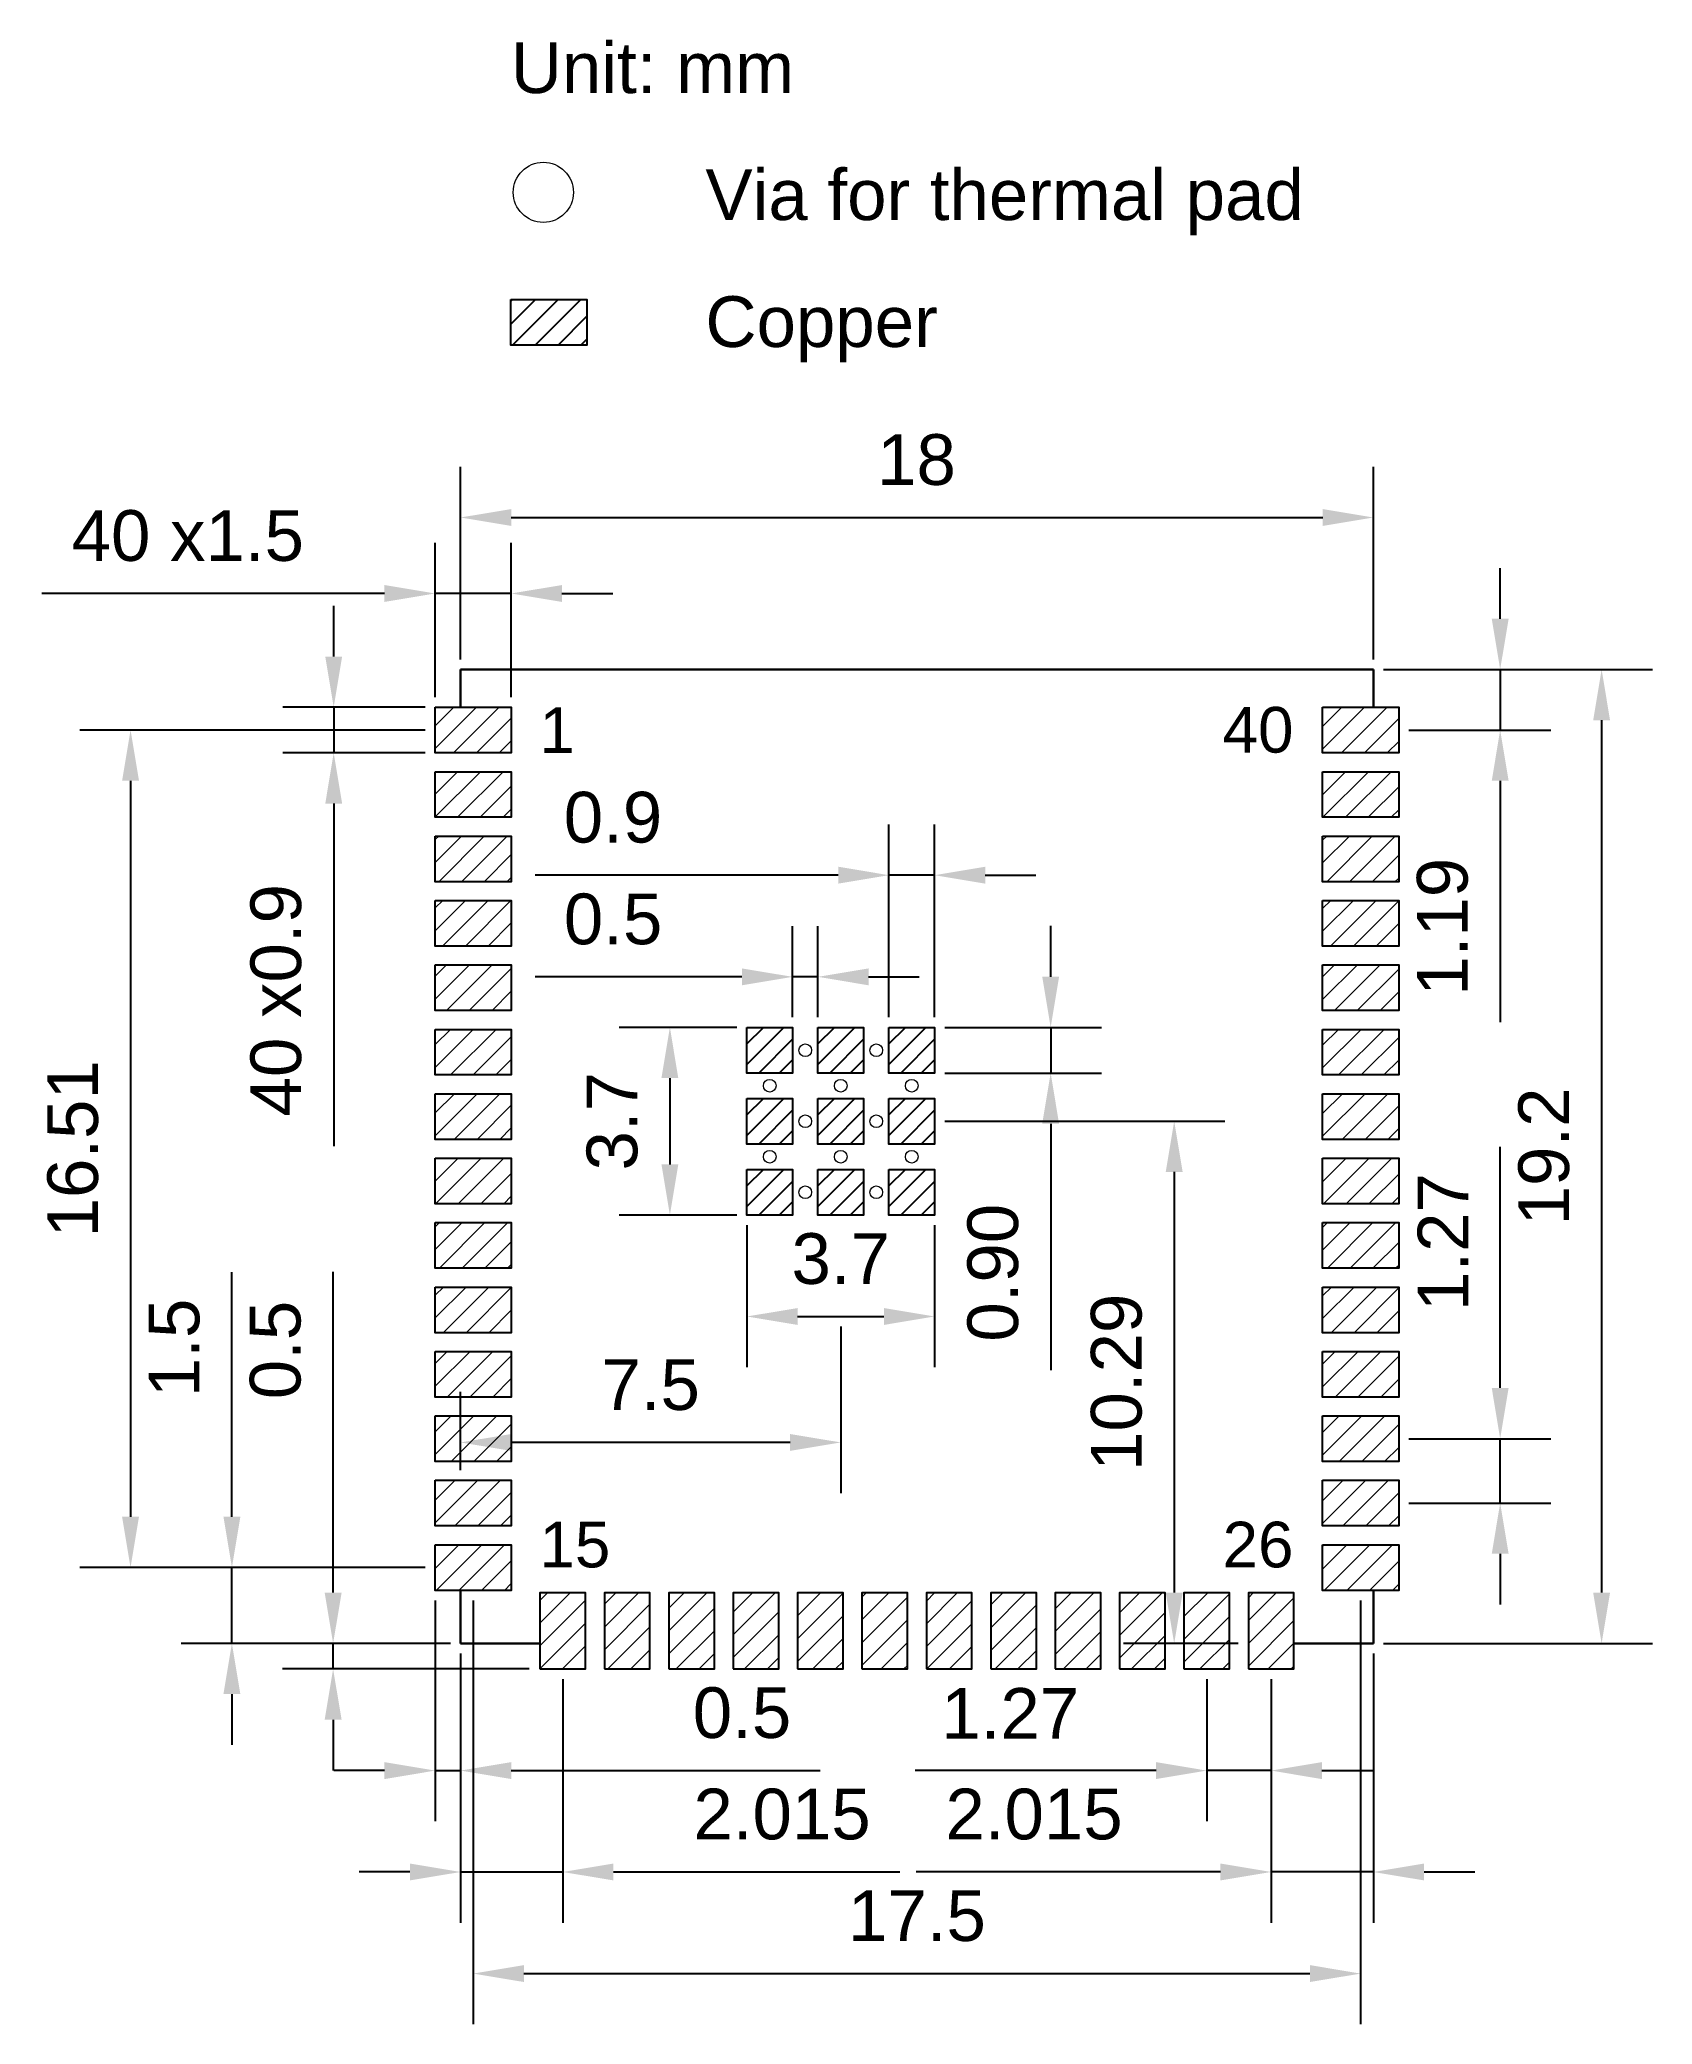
# Model space of a CAD drawing. Header units: millimetres. Extents: x 717.8 to 749.6, y -190.3 to -151.2.
import ezdxf

# ---------------------------------------------------------------- set-up
doc = ezdxf.new("R2010")
doc.units = ezdxf.units.MM
doc.layers.add('Outline', color=7, linetype='Continuous', lineweight=30)
doc.layers.add('细实线', color=7, linetype='Continuous', lineweight=15)
doc.layers.add('SOLDERMASKTOP_P', color=5, linetype='Continuous')
doc.styles.get("Standard").update_dxf_attribs({"font": 'arial.ttf'})
doc.dimstyles.new('ISO-25', dxfattribs={"dimtxt": 1, "dimasz": 1, "dimexe": 1.25, "dimexo": 0.2, "dimtad": 1, "dimzin": 1, "dimdsep": 46, "dimtxsty": 'Standard', "dimcen": 2.5, "dimadec": 0, "dimazin": 0, "dimtfac": 1, "dimtmove": 0, "dimatfit": 3, "dimfxl": 1, "dimarcsym": 0})

# ---------------------------------------------------------------- blocks, each defined once
blk = doc.blocks.new('*D851')
at = {"layer": 'Defpoints', "color": 0, "transparency": 16777216}
for p in [(744.067, -163.634), (744.066, -182.834), (748.568, -182.834)]:
    blk.add_point(p, dxfattribs=at)
at = {"layer": '细实线', "color": 0, "lineweight": -2, "transparency": 16777216}
for p, q in [((744.267, -163.634), (749.568, -163.634)), ((748.568, -164.634), (748.568, -181.834)), ((744.266, -182.834), (749.568, -182.834))]:
    blk.add_line(p, q, dxfattribs=at)
at = {"layer": '细实线', "color": 0, "transparency": 16777216}
for points in [[(748.401, -164.634), (748.734, -164.634), (748.568, -163.634)], [(748.401, -181.834), (748.734, -181.834), (748.568, -182.834)]]:
    blk.add_solid(points, dxfattribs=at)
at = {"layer": '细实线', "color": 0, "transparency": 16777216, "insert": (747.432, -173.234), "char_height": 1, "attachment_point": 5, "rotation": 90}
blk.add_mtext('19.2', dxfattribs=at)
blk = doc.blocks.new('*D852')
at = {"layer": 'Defpoints', "color": 0, "transparency": 16777216}
for p in [(744.067, -160.637), (726.066, -163.634), (744.067, -163.634)]:
    blk.add_point(p, dxfattribs=at)
at = {"layer": '细实线', "color": 0, "lineweight": -2, "transparency": 16777216}
for p, q in [((726.066, -163.434), (726.066, -159.637)), ((744.067, -163.434), (744.067, -159.637)), ((727.066, -160.637), (743.067, -160.637))]:
    blk.add_line(p, q, dxfattribs=at)
at = {"layer": '细实线', "color": 0, "transparency": 16777216}
for points in [[(727.066, -160.471), (727.066, -160.804), (726.066, -160.637)], [(743.067, -160.471), (743.067, -160.804), (744.067, -160.637)]]:
    blk.add_solid(points, dxfattribs=at)
at = {"layer": '细实线', "color": 0, "transparency": 16777216, "insert": (735.057, -159.502), "char_height": 1, "attachment_point": 5}
blk.add_mtext('18', dxfattribs=at)
blk = doc.blocks.new('*D867')
at = {"layer": 'Defpoints', "color": 0, "transparency": 16777216}
for p in [(721.557, -181.338), (725.566, -181.338), (726.066, -182.834)]:
    blk.add_point(p, dxfattribs=at)
at = {"layer": '细实线', "color": 0, "lineweight": -2, "transparency": 16777216}
for p, q in [((721.557, -180.338), (721.557, -175.516)), ((725.366, -181.338), (720.557, -181.338)), ((721.557, -182.834), (721.557, -181.338)), ((725.866, -182.834), (720.557, -182.834)), ((721.557, -183.834), (721.557, -184.834))]:
    blk.add_line(p, q, dxfattribs=at)
at = {"layer": '细实线', "color": 0, "transparency": 16777216}
for points in [[(721.39, -180.338), (721.724, -180.338), (721.557, -181.338)], [(721.39, -183.834), (721.724, -183.834), (721.557, -182.834)]]:
    blk.add_solid(points, dxfattribs=at)
at = {"layer": '细实线', "color": 0, "transparency": 16777216, "insert": (720.422, -177.008), "char_height": 1, "attachment_point": 5, "rotation": 90}
blk.add_mtext('1.5', dxfattribs=at)
blk = doc.blocks.new('*D868')
at = {"layer": 'Defpoints', "color": 0, "transparency": 16777216}
for p in [(725.566, -162.135), (725.566, -164.378), (727.066, -164.378)]:
    blk.add_point(p, dxfattribs=at)
at = {"layer": '细实线', "color": 0, "lineweight": -2, "transparency": 16777216}
for p, q in [((725.566, -164.178), (725.566, -161.135)), ((727.066, -164.178), (727.066, -161.135)), ((724.566, -162.135), (717.808, -162.135)), ((727.066, -162.135), (725.566, -162.135)), ((728.066, -162.135), (729.066, -162.135))]:
    blk.add_line(p, q, dxfattribs=at)
at = {"layer": '细实线', "color": 0, "transparency": 16777216}
for points in [[(724.566, -161.969), (724.566, -162.302), (725.566, -162.135)], [(728.066, -161.969), (728.066, -162.302), (727.066, -162.135)]]:
    blk.add_solid(points, dxfattribs=at)
at = {"layer": '细实线', "color": 0, "transparency": 16777216, "insert": (720.687, -161), "char_height": 1, "attachment_point": 5}
blk.add_mtext('40 x1.5', dxfattribs=at)
blk = doc.blocks.new('*D853')
at = {"layer": 'Defpoints', "color": 0, "transparency": 16777216}
for p in [(725.566, -181.788), (726.066, -182.834), (726.066, -185.342)]:
    blk.add_point(p, dxfattribs=at)
at = {"layer": '细实线', "color": 0, "lineweight": -2, "transparency": 16777216}
for p, q in [((725.566, -181.988), (725.566, -186.342)), ((726.066, -183.034), (726.066, -186.342)), ((724.566, -185.342), (723.566, -185.342)), ((725.566, -185.342), (726.066, -185.342)), ((727.066, -185.342), (733.155, -185.342))]:
    blk.add_line(p, q, dxfattribs=at)
at = {"layer": '细实线', "color": 0, "transparency": 16777216}
for points in [[(724.566, -185.175), (724.566, -185.509), (725.566, -185.342)], [(727.066, -185.175), (727.066, -185.509), (726.066, -185.342)]]:
    blk.add_solid(points, dxfattribs=at)
at = {"layer": '细实线', "color": 0, "transparency": 16777216, "insert": (731.616, -184.206), "char_height": 1, "attachment_point": 5}
blk.add_mtext('0.5', dxfattribs=at)
blk = doc.blocks.new('*D854')
at = {"layer": 'Defpoints', "color": 0, "transparency": 16777216}
for p in [(723.553, -182.834), (726.066, -182.834), (727.621, -183.338)]:
    blk.add_point(p, dxfattribs=at)
at = {"layer": '细实线', "color": 0, "lineweight": -2, "transparency": 16777216}
for p, q in [((723.553, -181.834), (723.553, -175.511)), ((725.866, -182.834), (722.553, -182.834)), ((723.553, -183.338), (723.553, -182.834)), ((727.421, -183.338), (722.553, -183.338)), ((723.553, -184.338), (723.553, -185.338))]:
    blk.add_line(p, q, dxfattribs=at)
at = {"layer": '细实线', "color": 0, "transparency": 16777216}
for points in [[(723.386, -181.834), (723.72, -181.834), (723.553, -182.834)], [(723.386, -184.338), (723.72, -184.338), (723.553, -183.338)]]:
    blk.add_solid(points, dxfattribs=at)
at = {"layer": '细实线', "color": 0, "transparency": 16777216, "insert": (722.417, -177.05), "char_height": 1, "attachment_point": 5, "rotation": 90}
blk.add_mtext('0.5', dxfattribs=at)
blk = doc.blocks.new('*D855')
at = {"layer": 'Defpoints', "color": 0, "transparency": 16777216}
for p in [(731.713, -174.39), (735.413, -174.39), (735.413, -176.389)]:
    blk.add_point(p, dxfattribs=at)
at = {"layer": '细实线', "color": 0, "lineweight": -2, "transparency": 16777216}
for p, q in [((731.713, -174.59), (731.713, -177.389)), ((735.413, -174.59), (735.413, -177.389)), ((732.713, -176.389), (734.413, -176.389))]:
    blk.add_line(p, q, dxfattribs=at)
at = {"layer": '细实线', "color": 0, "transparency": 16777216}
for points in [[(732.713, -176.223), (732.713, -176.556), (731.713, -176.389)], [(734.413, -176.223), (734.413, -176.556), (735.413, -176.389)]]:
    blk.add_solid(points, dxfattribs=at)
at = {"layer": '细实线', "color": 0, "transparency": 16777216, "insert": (733.563, -175.254), "char_height": 1, "attachment_point": 5}
blk.add_mtext('3.7', dxfattribs=at)
blk = doc.blocks.new('*D856')
at = {"layer": 'Defpoints', "color": 0, "transparency": 16777216}
for p in [(734.513, -167.689), (734.513, -170.69), (735.413, -170.69)]:
    blk.add_point(p, dxfattribs=at)
at = {"layer": '细实线', "color": 0, "lineweight": -2, "transparency": 16777216}
for p, q in [((734.513, -170.49), (734.513, -166.689)), ((735.413, -170.49), (735.413, -166.689)), ((733.513, -167.689), (727.535, -167.689)), ((735.413, -167.689), (734.513, -167.689)), ((736.413, -167.689), (737.413, -167.689))]:
    blk.add_line(p, q, dxfattribs=at)
at = {"layer": '细实线', "color": 0, "transparency": 16777216}
for points in [[(733.513, -167.522), (733.513, -167.856), (734.513, -167.689)], [(736.413, -167.522), (736.413, -167.856), (735.413, -167.689)]]:
    blk.add_solid(points, dxfattribs=at)
at = {"layer": '细实线', "color": 0, "transparency": 16777216, "insert": (729.072, -166.553), "char_height": 1, "attachment_point": 5}
blk.add_mtext('0.9', dxfattribs=at)
blk = doc.blocks.new('*D857')
at = {"layer": 'Defpoints', "color": 0, "transparency": 16777216}
for p in [(735.413, -170.69), (735.413, -171.59), (737.703, -171.59)]:
    blk.add_point(p, dxfattribs=at)
at = {"layer": '细实线', "color": 0, "lineweight": -2, "transparency": 16777216}
for p, q in [((737.703, -169.69), (737.703, -168.69)), ((735.613, -170.69), (738.703, -170.69)), ((737.703, -170.69), (737.703, -171.59)), ((735.613, -171.59), (738.703, -171.59)), ((737.703, -172.59), (737.703, -177.449))]:
    blk.add_line(p, q, dxfattribs=at)
at = {"layer": '细实线', "color": 0, "transparency": 16777216}
for points in [[(737.536, -169.69), (737.869, -169.69), (737.703, -170.69)], [(737.536, -172.59), (737.869, -172.59), (737.703, -171.59)]]:
    blk.add_solid(points, dxfattribs=at)
at = {"layer": '细实线', "color": 0, "transparency": 16777216, "insert": (736.567, -175.526), "char_height": 1, "attachment_point": 5, "rotation": 90}
blk.add_mtext('0.90', dxfattribs=at)
blk = doc.blocks.new('*D858')
at = {"layer": 'Defpoints', "color": 0, "transparency": 16777216}
for p in [(733.563, -176.389), (726.066, -178.872), (726.066, -179.618)]:
    blk.add_point(p, dxfattribs=at)
at = {"layer": '细实线', "color": 0, "lineweight": -2, "transparency": 16777216}
for p, q in [((733.563, -176.589), (733.563, -179.872)), ((726.066, -179.418), (726.066, -177.872)), ((732.563, -178.872), (727.066, -178.872))]:
    blk.add_line(p, q, dxfattribs=at)
at = {"layer": '细实线', "color": 0, "transparency": 16777216}
for points in [[(727.066, -178.706), (727.066, -179.039), (726.066, -178.872)], [(732.563, -178.706), (732.563, -179.039), (733.563, -178.872)]]:
    blk.add_solid(points, dxfattribs=at)
at = {"layer": '细实线', "color": 0, "transparency": 16777216, "insert": (729.815, -177.739), "char_height": 1, "attachment_point": 5}
blk.add_mtext('7.5', dxfattribs=at)
blk = doc.blocks.new('*D859')
at = {"layer": 'Defpoints', "color": 0, "transparency": 16777216}
for p in [(744.566, -178.798), (746.567, -178.798), (744.566, -180.068)]:
    blk.add_point(p, dxfattribs=at)
at = {"layer": '细实线', "color": 0, "lineweight": -2, "transparency": 16777216}
for p, q in [((746.567, -177.798), (746.567, -173.045)), ((744.766, -178.798), (747.567, -178.798)), ((746.567, -180.068), (746.567, -178.798)), ((744.766, -180.068), (747.567, -180.068)), ((746.567, -181.068), (746.567, -182.068))]:
    blk.add_line(p, q, dxfattribs=at)
at = {"layer": '细实线', "color": 0, "transparency": 16777216}
for points in [[(746.401, -177.798), (746.734, -177.798), (746.567, -178.798)], [(746.401, -181.068), (746.734, -181.068), (746.567, -180.068)]]:
    blk.add_solid(points, dxfattribs=at)
at = {"layer": '细实线', "color": 0, "transparency": 16777216, "insert": (745.44, -174.922), "char_height": 1, "attachment_point": 5, "rotation": 90}
blk.add_mtext('1.27', dxfattribs=at)
blk = doc.blocks.new('*D860')
at = {"layer": 'Defpoints', "color": 0, "transparency": 16777216}
for p in [(731.713, -170.69), (730.194, -174.39), (731.713, -174.39)]:
    blk.add_point(p, dxfattribs=at)
at = {"layer": '细实线', "color": 0, "lineweight": -2, "transparency": 16777216}
for p, q in [((731.513, -170.69), (729.194, -170.69)), ((730.194, -171.69), (730.194, -173.39)), ((731.513, -174.39), (729.194, -174.39))]:
    blk.add_line(p, q, dxfattribs=at)
at = {"layer": '细实线', "color": 0, "transparency": 16777216}
for points in [[(730.027, -171.69), (730.36, -171.69), (730.194, -170.69)], [(730.027, -173.39), (730.36, -173.39), (730.194, -174.39)]]:
    blk.add_solid(points, dxfattribs=at)
at = {"layer": '细实线', "color": 0, "transparency": 16777216, "insert": (729.058, -172.54), "char_height": 1, "attachment_point": 5, "rotation": 90}
blk.add_mtext('3.7', dxfattribs=at)
blk = doc.blocks.new('*D861')
at = {"layer": 'Defpoints', "color": 0, "transparency": 16777216}
for p in [(725.566, -164.378), (723.564, -165.278), (725.566, -165.278)]:
    blk.add_point(p, dxfattribs=at)
at = {"layer": '细实线', "color": 0, "lineweight": -2, "transparency": 16777216}
for p, q in [((723.564, -163.378), (723.564, -162.378)), ((725.366, -164.378), (722.564, -164.378)), ((723.564, -164.378), (723.564, -165.278)), ((725.366, -165.278), (722.564, -165.278)), ((723.564, -166.278), (723.564, -173.032))]:
    blk.add_line(p, q, dxfattribs=at)
at = {"layer": '细实线', "color": 0, "transparency": 16777216}
for points in [[(723.398, -163.378), (723.731, -163.378), (723.564, -164.378)], [(723.398, -166.278), (723.731, -166.278), (723.564, -165.278)]]:
    blk.add_solid(points, dxfattribs=at)
at = {"layer": '细实线', "color": 0, "transparency": 16777216, "insert": (722.429, -170.155), "char_height": 1, "attachment_point": 5, "rotation": 90}
blk.add_mtext('40 x0.9', dxfattribs=at)
blk = doc.blocks.new('*D862')
at = {"layer": 'Defpoints', "color": 0, "transparency": 16777216}
for p in [(732.613, -169.693), (732.613, -170.69), (733.113, -170.69)]:
    blk.add_point(p, dxfattribs=at)
at = {"layer": '细实线', "color": 0, "lineweight": -2, "transparency": 16777216}
for p, q in [((732.613, -170.49), (732.613, -168.693)), ((733.113, -170.49), (733.113, -168.693)), ((731.613, -169.693), (727.535, -169.693)), ((733.113, -169.693), (732.613, -169.693)), ((734.113, -169.693), (735.113, -169.693))]:
    blk.add_line(p, q, dxfattribs=at)
at = {"layer": '细实线', "color": 0, "transparency": 16777216}
for points in [[(731.613, -169.527), (731.613, -169.86), (732.613, -169.693)], [(734.113, -169.527), (734.113, -169.86), (733.113, -169.693)]]:
    blk.add_solid(points, dxfattribs=at)
at = {"layer": '细实线', "color": 0, "transparency": 16777216, "insert": (729.074, -168.558), "char_height": 1, "attachment_point": 5}
blk.add_mtext('0.5', dxfattribs=at)
blk = doc.blocks.new('*D863')
at = {"layer": 'Defpoints', "color": 0, "transparency": 16777216}
for p in [(735.413, -172.54), (740.139, -182.834), (741.601, -182.834)]:
    blk.add_point(p, dxfattribs=at)
at = {"layer": '细实线', "color": 0, "lineweight": -2, "transparency": 16777216}
for p, q in [((735.613, -172.54), (741.139, -172.54)), ((740.139, -173.54), (740.139, -181.834)), ((741.401, -182.834), (739.139, -182.834))]:
    blk.add_line(p, q, dxfattribs=at)
at = {"layer": '细实线', "color": 0, "transparency": 16777216}
for points in [[(739.972, -173.54), (740.306, -173.54), (740.139, -172.54)], [(739.972, -181.834), (740.306, -181.834), (740.139, -182.834)]]:
    blk.add_solid(points, dxfattribs=at)
at = {"layer": '细实线', "color": 0, "transparency": 16777216, "insert": (739.003, -177.687), "char_height": 1, "attachment_point": 5, "rotation": 90}
blk.add_mtext('10.29', dxfattribs=at)
blk = doc.blocks.new('*D864')
at = {"layer": 'Defpoints', "color": 0, "transparency": 16777216}
for p in [(740.781, -183.338), (742.051, -183.338), (740.781, -185.342)]:
    blk.add_point(p, dxfattribs=at)
at = {"layer": '细实线', "color": 0, "lineweight": -2, "transparency": 16777216}
for p, q in [((740.781, -183.538), (740.781, -186.342)), ((742.051, -183.538), (742.051, -186.342)), ((739.781, -185.342), (735.028, -185.342)), ((742.051, -185.342), (740.781, -185.342)), ((743.051, -185.342), (744.051, -185.342))]:
    blk.add_line(p, q, dxfattribs=at)
at = {"layer": '细实线', "color": 0, "transparency": 16777216}
for points in [[(739.781, -185.175), (739.781, -185.509), (740.781, -185.342)], [(743.051, -185.175), (743.051, -185.509), (742.051, -185.342)]]:
    blk.add_solid(points, dxfattribs=at)
at = {"layer": '细实线', "color": 0, "transparency": 16777216, "insert": (736.905, -184.215), "char_height": 1, "attachment_point": 5}
blk.add_mtext('1.27', dxfattribs=at)
blk = doc.blocks.new('*D865')
at = {"layer": 'Defpoints', "color": 0, "transparency": 16777216}
for p in [(726.066, -182.834), (728.081, -183.338), (728.081, -187.341)]:
    blk.add_point(p, dxfattribs=at)
at = {"layer": '细实线', "color": 0, "lineweight": -2, "transparency": 16777216}
for p, q in [((726.066, -183.034), (726.066, -188.341)), ((728.081, -183.538), (728.081, -188.341)), ((725.066, -187.341), (724.066, -187.341)), ((726.066, -187.341), (728.081, -187.341)), ((729.081, -187.341), (734.73, -187.341))]:
    blk.add_line(p, q, dxfattribs=at)
at = {"layer": '细实线', "color": 0, "transparency": 16777216}
for points in [[(725.066, -187.174), (725.066, -187.507), (726.066, -187.341)], [(729.081, -187.174), (729.081, -187.507), (728.081, -187.341)]]:
    blk.add_solid(points, dxfattribs=at)
at = {"layer": '细实线', "color": 0, "transparency": 16777216, "insert": (732.406, -186.205), "char_height": 1, "attachment_point": 5}
blk.add_mtext('2.015', dxfattribs=at)
blk = doc.blocks.new('*D866')
at = {"layer": 'Defpoints', "color": 0, "transparency": 16777216}
for p in [(744.066, -182.834), (742.051, -183.338), (742.051, -187.341)]:
    blk.add_point(p, dxfattribs=at)
at = {"layer": '细实线', "color": 0, "lineweight": -2, "transparency": 16777216}
for p, q in [((744.066, -183.034), (744.066, -188.341)), ((742.051, -183.538), (742.051, -188.341)), ((741.051, -187.341), (735.051, -187.341)), ((744.066, -187.341), (742.051, -187.341)), ((745.066, -187.341), (746.066, -187.341))]:
    blk.add_line(p, q, dxfattribs=at)
at = {"layer": '细实线', "color": 0, "transparency": 16777216}
for points in [[(741.051, -187.174), (741.051, -187.507), (742.051, -187.341)], [(745.066, -187.174), (745.066, -187.507), (744.066, -187.341)]]:
    blk.add_solid(points, dxfattribs=at)
at = {"layer": '细实线', "color": 0, "transparency": 16777216, "insert": (737.375, -186.205), "char_height": 1, "attachment_point": 5}
blk.add_mtext('2.015', dxfattribs=at)
blk = doc.blocks.new('*D869')
at = {"layer": 'Defpoints', "color": 0, "transparency": 16777216}
for p in [(726.316, -181.788), (743.816, -181.788), (743.816, -189.344)]:
    blk.add_point(p, dxfattribs=at)
at = {"layer": '细实线', "color": 0, "lineweight": -2, "transparency": 16777216}
for p, q in [((726.316, -181.988), (726.316, -190.344)), ((743.816, -181.988), (743.816, -190.344)), ((727.316, -189.344), (742.816, -189.344))]:
    blk.add_line(p, q, dxfattribs=at)
at = {"layer": '细实线', "color": 0, "transparency": 16777216}
for points in [[(727.316, -189.177), (727.316, -189.51), (726.316, -189.344)], [(742.816, -189.177), (742.816, -189.51), (743.816, -189.344)]]:
    blk.add_solid(points, dxfattribs=at)
at = {"layer": '细实线', "color": 0, "transparency": 16777216, "insert": (735.066, -188.208), "char_height": 1, "attachment_point": 5}
blk.add_mtext('17.5', dxfattribs=at)
blk = doc.blocks.new('*D870')
at = {"layer": 'Defpoints', "color": 0, "transparency": 16777216}
for p in [(725.566, -164.828), (719.558, -181.338), (725.566, -181.338)]:
    blk.add_point(p, dxfattribs=at)
at = {"layer": '细实线', "color": 0, "lineweight": -2, "transparency": 16777216}
for p, q in [((725.366, -164.828), (718.558, -164.828)), ((719.558, -165.828), (719.558, -180.338)), ((725.366, -181.338), (718.558, -181.338))]:
    blk.add_line(p, q, dxfattribs=at)
at = {"layer": '细实线', "color": 0, "transparency": 16777216}
for points in [[(719.391, -165.828), (719.725, -165.828), (719.558, -164.828)], [(719.391, -180.338), (719.725, -180.338), (719.558, -181.338)]]:
    blk.add_solid(points, dxfattribs=at)
at = {"layer": '细实线', "color": 0, "transparency": 16777216, "insert": (718.423, -173.083), "char_height": 1, "attachment_point": 5, "rotation": 90}
blk.add_mtext('16.51', dxfattribs=at)
blk = doc.blocks.new('*D871')
at = {"layer": 'Defpoints', "color": 0, "transparency": 16777216}
for p in [(744.067, -163.634), (744.566, -164.828), (746.567, -164.828)]:
    blk.add_point(p, dxfattribs=at)
at = {"layer": '细实线', "color": 0, "lineweight": -2, "transparency": 16777216}
for p, q in [((746.567, -162.634), (746.567, -161.634)), ((744.267, -163.634), (747.567, -163.634)), ((746.567, -163.634), (746.567, -164.828)), ((744.766, -164.828), (747.567, -164.828)), ((746.567, -165.828), (746.567, -170.584))]:
    blk.add_line(p, q, dxfattribs=at)
at = {"layer": '细实线', "color": 0, "transparency": 16777216}
for points in [[(746.401, -162.634), (746.734, -162.634), (746.567, -163.634)], [(746.401, -165.828), (746.734, -165.828), (746.567, -164.828)]]:
    blk.add_solid(points, dxfattribs=at)
at = {"layer": '细实线', "color": 0, "transparency": 16777216, "insert": (745.432, -168.706), "char_height": 1, "attachment_point": 5, "rotation": 90}
blk.add_mtext('1.19', dxfattribs=at)

msp = doc.modelspace()

# ---------------------------------------------------------------- hatches: boundary and pattern name
at = {"layer": 'SOLDERMASKTOP_P'}
h = msp.add_hatch(dxfattribs=at)
h.set_pattern_fill('ANSI31', color=256, scale=0.1)
h.set_pattern_definition([(45, (240.05477, -163.3816), (-0.2245064, 0.2245064), [])])
h.paths.add_polyline_path([(727.0564, -156.3391), (727.0564, -157.2391), (728.5564, -157.2391), (728.5564, -156.3391)])
at = {"layer": '细实线'}
h = msp.add_hatch(dxfattribs=at)
h.set_pattern_fill('ANSI31', color=5, scale=0.1)
h.set_pattern_definition([(45, (-89.88466, -111.35444), (-0.2245064, 0.2245064), [])])
h.paths.add_polyline_path([(727.0664, -164.3783), (725.5664, -164.3783), (725.5664, -165.2783), (727.0664, -165.2783)])
h.paths.add_polyline_path([(727.0664, -165.6483), (725.5664, -165.6483), (725.5664, -166.5483), (727.0664, -166.5483)])
h.paths.add_polyline_path([(727.0664, -166.9183), (725.5664, -166.9183), (725.5664, -167.8183), (727.0664, -167.8183)])
h.paths.add_polyline_path([(727.0664, -168.1883), (725.5664, -168.1883), (725.5664, -169.0883), (727.0664, -169.0883)])
h.paths.add_polyline_path([(727.0664, -180.8883), (725.5664, -180.8883), (725.5664, -181.7883), (727.0664, -181.7883)])
h.paths.add_polyline_path([(727.0664, -179.6183), (725.5664, -179.6183), (725.5664, -180.5183), (727.0664, -180.5183)])
h.paths.add_polyline_path([(727.0664, -178.3483), (725.5664, -178.3483), (725.5664, -179.2483), (727.0664, -179.2483)])
h.paths.add_polyline_path([(727.0664, -177.0783), (725.5664, -177.0783), (725.5664, -177.9783), (727.0664, -177.9783)])
h.paths.add_polyline_path([(727.0664, -175.8083), (725.5664, -175.8083), (725.5664, -176.7083), (727.0664, -176.7083)])
h.paths.add_polyline_path([(727.0664, -174.5383), (725.5664, -174.5383), (725.5664, -175.4383), (727.0664, -175.4383)])
h.paths.add_polyline_path([(727.0664, -173.2683), (725.5664, -173.2683), (725.5664, -174.1683), (727.0664, -174.1683)])
h.paths.add_polyline_path([(727.0664, -171.9983), (725.5664, -171.9983), (725.5664, -172.8983), (727.0664, -172.8983)])
h.paths.add_polyline_path([(727.0664, -170.7283), (725.5664, -170.7283), (725.5664, -171.6283), (727.0664, -171.6283)])
h.paths.add_polyline_path([(727.0664, -169.4583), (725.5664, -169.4583), (725.5664, -170.3583), (727.0664, -170.3583)])
h.paths.add_polyline_path([(728.5314, -181.8383), (727.6314, -181.8383), (727.6314, -183.3383), (728.5314, -183.3383)])
h.paths.add_polyline_path([(729.8014, -181.8383), (728.9014, -181.8383), (728.9014, -183.3383), (729.8014, -183.3383)])
h.paths.add_polyline_path([(731.0714, -181.8383), (730.1714, -181.8383), (730.1714, -183.3383), (731.0714, -183.3383)])
h.paths.add_polyline_path([(732.3414, -181.8383), (731.4414, -181.8383), (731.4414, -183.3383), (732.3414, -183.3383)])
h.paths.add_polyline_path([(733.6114, -181.8383), (732.7114, -181.8383), (732.7114, -183.3383), (733.6114, -183.3383)])
h.paths.add_polyline_path([(734.8814, -181.8383), (733.9814, -181.8383), (733.9814, -183.3383), (734.8814, -183.3383)])
h.paths.add_polyline_path([(736.1514, -181.8383), (735.2514, -181.8383), (735.2514, -183.3383), (736.1514, -183.3383)])
h.paths.add_polyline_path([(737.4214, -181.8383), (736.5214, -181.8383), (736.5214, -183.3383), (737.4214, -183.3383)])
h.paths.add_polyline_path([(738.6914, -181.8383), (737.7914, -181.8383), (737.7914, -183.3383), (738.6914, -183.3383)])
h.paths.add_polyline_path([(739.9614, -181.8383), (739.0614, -181.8383), (739.0614, -183.3383), (739.9614, -183.3383)])
h.paths.add_polyline_path([(741.2314, -181.8383), (740.3314, -181.8383), (740.3314, -183.3383), (741.2314, -183.3383)])
h.paths.add_polyline_path([(742.5014, -181.8383), (741.6014, -181.8383), (741.6014, -183.3383), (742.5014, -183.3383)])
h.paths.add_polyline_path([(744.5664, -180.8883), (743.0664, -180.8883), (743.0664, -181.7883), (744.5664, -181.7883)])
h.paths.add_polyline_path([(744.5664, -179.6183), (743.0664, -179.6183), (743.0664, -180.5183), (744.5664, -180.5183)])
h.paths.add_polyline_path([(744.5664, -178.3483), (743.0664, -178.3483), (743.0664, -179.2483), (744.5664, -179.2483)])
h.paths.add_polyline_path([(744.5664, -177.0783), (743.0664, -177.0783), (743.0664, -177.9783), (744.5664, -177.9783)])
h.paths.add_polyline_path([(744.5664, -175.8083), (743.0664, -175.8083), (743.0664, -176.7083), (744.5664, -176.7083)])
h.paths.add_polyline_path([(744.5664, -174.5383), (743.0664, -174.5383), (743.0664, -175.4383), (744.5664, -175.4383)])
h.paths.add_polyline_path([(744.5664, -173.2683), (743.0664, -173.2683), (743.0664, -174.1683), (744.5664, -174.1683)])
h.paths.add_polyline_path([(744.5664, -171.9983), (743.0664, -171.9983), (743.0664, -172.8983), (744.5664, -172.8983)])
h.paths.add_polyline_path([(744.5664, -170.7283), (743.0664, -170.7283), (743.0664, -171.6283), (744.5664, -171.6283)])
h.paths.add_polyline_path([(744.5664, -169.4583), (743.0664, -169.4583), (743.0664, -170.3583), (744.5664, -170.3583)])
h.paths.add_polyline_path([(744.5664, -168.1883), (743.0664, -168.1883), (743.0664, -169.0883), (744.5664, -169.0883)])
h.paths.add_polyline_path([(744.5664, -166.9183), (743.0664, -166.9183), (743.0664, -167.8183), (744.5664, -167.8183)])
h.paths.add_polyline_path([(744.5664, -165.6483), (743.0664, -165.6483), (743.0664, -166.5483), (744.5664, -166.5483)])
h.paths.add_polyline_path([(744.5664, -164.3783), (743.0664, -164.3783), (743.0664, -165.2783), (744.5664, -165.2783)])
at = {"layer": '细实线', "lineweight": -3}
h = msp.add_hatch(dxfattribs=at)
h.set_pattern_fill('ANSI31', color=5, scale=0.09)
h.set_pattern_definition([(45, (525.13427, -272.12236), (-0.20205576, 0.20205576), [])])
h.paths.add_polyline_path([(731.7131, -170.6904), (731.7131, -171.5904), (732.6131, -171.5904), (732.6131, -170.6904)])
h = msp.add_hatch(dxfattribs=at)
h.set_pattern_fill('ANSI31', color=5, scale=0.09)
h.set_pattern_definition([(45, (526.53427, -272.12236), (-0.20205576, 0.20205576), [])])
h.paths.add_polyline_path([(733.1131, -170.6904), (733.1131, -171.5904), (734.0131, -171.5904), (734.0131, -170.6904)])
h = msp.add_hatch(dxfattribs=at)
h.set_pattern_fill('ANSI31', color=5, scale=0.09)
h.set_pattern_definition([(45, (527.93427, -272.12236), (-0.20205576, 0.20205576), [])])
h.paths.add_polyline_path([(734.5131, -170.6904), (734.5131, -171.5904), (735.4131, -171.5904), (735.4131, -170.6904)])
h = msp.add_hatch(dxfattribs=at)
h.set_pattern_fill('ANSI31', color=5, scale=0.09)
h.set_pattern_definition([(45, (525.13427, -273.52236), (-0.20205576, 0.20205576), [])])
h.paths.add_polyline_path([(731.7131, -172.0904), (731.7131, -172.9904), (732.6131, -172.9904), (732.6131, -172.0904)])
h = msp.add_hatch(dxfattribs=at)
h.set_pattern_fill('ANSI31', color=5, scale=0.09)
h.set_pattern_definition([(45, (526.53427, -273.52236), (-0.20205576, 0.20205576), [])])
h.paths.add_polyline_path([(733.1131, -172.0904), (733.1131, -172.9904), (734.0131, -172.9904), (734.0131, -172.0904)])
h = msp.add_hatch(dxfattribs=at)
h.set_pattern_fill('ANSI31', color=5, scale=0.09)
h.set_pattern_definition([(45, (527.93427, -273.52236), (-0.20205576, 0.20205576), [])])
h.paths.add_polyline_path([(734.5131, -172.0904), (734.5131, -172.9904), (735.4131, -172.9904), (735.4131, -172.0904)])
h = msp.add_hatch(dxfattribs=at)
h.set_pattern_fill('ANSI31', color=5, scale=0.09)
h.set_pattern_definition([(45, (525.13427, -274.92236), (-0.20205576, 0.20205576), [])])
h.paths.add_polyline_path([(731.7131, -173.4904), (731.7131, -174.3904), (732.6131, -174.3904), (732.6131, -173.4904)])
h = msp.add_hatch(dxfattribs=at)
h.set_pattern_fill('ANSI31', color=5, scale=0.09)
h.set_pattern_definition([(45, (526.53427, -274.92236), (-0.20205576, 0.20205576), [])])
h.paths.add_polyline_path([(733.1131, -173.4904), (733.1131, -174.3904), (734.0131, -174.3904), (734.0131, -173.4904)])
h = msp.add_hatch(dxfattribs=at)
h.set_pattern_fill('ANSI31', color=5, scale=0.09)
h.set_pattern_definition([(45, (527.93427, -274.92236), (-0.20205576, 0.20205576), [])])
h.paths.add_polyline_path([(734.5131, -173.4904), (734.5131, -174.3904), (735.4131, -174.3904), (735.4131, -173.4904)])

# ---------------------------------------------------------------- linework, layer by layer
at = {"layer": 'Outline'}
for p, q in [((726.0664, -163.6342), (744.0671, -163.6342)), ((726.0664, -163.6342), (726.0664, -164.3783)), ((744.0671, -163.6342), (744.0671, -164.3783)), ((726.0664, -181.7883), (726.0664, -182.8342)), ((744.0664, -181.7883), (744.0664, -182.8342)), ((726.0664, -182.8342), (727.6314, -182.8342)), ((744.0664, -182.8342), (742.5014, -182.8342))]:
    msp.add_line(p, q, dxfattribs=at)
at = {"layer": 'SOLDERMASKTOP_P'}
for points in [[(727.0564, -156.3391), (728.5564, -156.3391), (728.5564, -157.2391), (727.0564, -157.2391)], [(725.5664, -164.3783), (727.0664, -164.3783), (727.0664, -165.2783), (725.5664, -165.2783)], [(743.0664, -164.3783), (744.5664, -164.3783), (744.5664, -165.2783), (743.0664, -165.2783)], [(725.5664, -165.6483), (727.0664, -165.6483), (727.0664, -166.5483), (725.5664, -166.5483)], [(743.0664, -165.6483), (744.5664, -165.6483), (744.5664, -166.5483), (743.0664, -166.5483)], [(725.5664, -166.9183), (727.0664, -166.9183), (727.0664, -167.8183), (725.5664, -167.8183)], [(743.0664, -166.9183), (744.5664, -166.9183), (744.5664, -167.8183), (743.0664, -167.8183)], [(725.5664, -168.1883), (727.0664, -168.1883), (727.0664, -169.0883), (725.5664, -169.0883)], [(743.0664, -168.1883), (744.5664, -168.1883), (744.5664, -169.0883), (743.0664, -169.0883)], [(725.5664, -169.4583), (727.0664, -169.4583), (727.0664, -170.3583), (725.5664, -170.3583)], [(743.0664, -169.4583), (744.5664, -169.4583), (744.5664, -170.3583), (743.0664, -170.3583)], [(725.5664, -170.7283), (727.0664, -170.7283), (727.0664, -171.6283), (725.5664, -171.6283)], [(743.0664, -170.7283), (744.5664, -170.7283), (744.5664, -171.6283), (743.0664, -171.6283)], [(725.5664, -171.9983), (727.0664, -171.9983), (727.0664, -172.8983), (725.5664, -172.8983)], [(743.0664, -171.9983), (744.5664, -171.9983), (744.5664, -172.8983), (743.0664, -172.8983)], [(725.5664, -173.2683), (727.0664, -173.2683), (727.0664, -174.1683), (725.5664, -174.1683)], [(743.0664, -173.2683), (744.5664, -173.2683), (744.5664, -174.1683), (743.0664, -174.1683)], [(725.5664, -174.5383), (727.0664, -174.5383), (727.0664, -175.4383), (725.5664, -175.4383)], [(743.0664, -174.5383), (744.5664, -174.5383), (744.5664, -175.4383), (743.0664, -175.4383)], [(725.5664, -175.8083), (727.0664, -175.8083), (727.0664, -176.7083), (725.5664, -176.7083)], [(743.0664, -175.8083), (744.5664, -175.8083), (744.5664, -176.7083), (743.0664, -176.7083)], [(725.5664, -177.0783), (727.0664, -177.0783), (727.0664, -177.9783), (725.5664, -177.9783)], [(743.0664, -177.0783), (744.5664, -177.0783), (744.5664, -177.9783), (743.0664, -177.9783)], [(725.5664, -178.3483), (727.0664, -178.3483), (727.0664, -179.2483), (725.5664, -179.2483)], [(743.0664, -178.3483), (744.5664, -178.3483), (744.5664, -179.2483), (743.0664, -179.2483)], [(725.5664, -179.6183), (727.0664, -179.6183), (727.0664, -180.5183), (725.5664, -180.5183)], [(743.0664, -179.6183), (744.5664, -179.6183), (744.5664, -180.5183), (743.0664, -180.5183)], [(725.5664, -180.8883), (727.0664, -180.8883), (727.0664, -181.7883), (725.5664, -181.7883)], [(743.0664, -180.8883), (744.5664, -180.8883), (744.5664, -181.7883), (743.0664, -181.7883)], [(727.6314, -183.3383), (728.5314, -183.3383), (728.5314, -181.8383), (727.6314, -181.8383)], [(728.9014, -183.3383), (729.8014, -183.3383), (729.8014, -181.8383), (728.9014, -181.8383)], [(730.1714, -183.3383), (731.0714, -183.3383), (731.0714, -181.8383), (730.1714, -181.8383)], [(731.4414, -183.3383), (732.3414, -183.3383), (732.3414, -181.8383), (731.4414, -181.8383)], [(732.7114, -183.3383), (733.6114, -183.3383), (733.6114, -181.8383), (732.7114, -181.8383)], [(733.9814, -183.3383), (734.8814, -183.3383), (734.8814, -181.8383), (733.9814, -181.8383)], [(735.2514, -183.3383), (736.1514, -183.3383), (736.1514, -181.8383), (735.2514, -181.8383)], [(736.5214, -183.3383), (737.4214, -183.3383), (737.4214, -181.8383), (736.5214, -181.8383)], [(737.7914, -183.3383), (738.6914, -183.3383), (738.6914, -181.8383), (737.7914, -181.8383)], [(739.0614, -183.3383), (739.9614, -183.3383), (739.9614, -181.8383), (739.0614, -181.8383)], [(740.3314, -183.3383), (741.2314, -183.3383), (741.2314, -181.8383), (740.3314, -181.8383)], [(741.6014, -183.3383), (742.5014, -183.3383), (742.5014, -181.8383), (741.6014, -181.8383)]]:
    msp.add_lwpolyline(points, close=True, dxfattribs=at)
at = {"layer": 'SOLDERMASKTOP_P', "ltscale": 0.05}
for points in [[(731.7131, -170.6904), (732.6131, -170.6904), (732.6131, -171.5904), (731.7131, -171.5904)], [(733.1131, -170.6904), (734.0131, -170.6904), (734.0131, -171.5904), (733.1131, -171.5904)], [(734.5131, -170.6904), (735.4131, -170.6904), (735.4131, -171.5904), (734.5131, -171.5904)], [(731.7131, -172.0904), (732.6131, -172.0904), (732.6131, -172.9904), (731.7131, -172.9904)], [(733.1131, -172.0904), (734.0131, -172.0904), (734.0131, -172.9904), (733.1131, -172.9904)], [(734.5131, -172.0904), (735.4131, -172.0904), (735.4131, -172.9904), (734.5131, -172.9904)], [(731.7131, -173.4904), (732.6131, -173.4904), (732.6131, -174.3904), (731.7131, -174.3904)], [(733.1131, -173.4904), (734.0131, -173.4904), (734.0131, -174.3904), (733.1131, -174.3904)], [(734.5131, -173.4904), (735.4131, -173.4904), (735.4131, -174.3904), (734.5131, -174.3904)]]:
    msp.add_lwpolyline(points, close=True, dxfattribs=at)
at = {"layer": '细实线', "color": 1}
for centre, radius in [((727.6983, -154.2272), 0.5925), ((732.8631, -171.1404), 0.125), ((734.2631, -171.1404), 0.125), ((732.1631, -171.8404), 0.125), ((733.5631, -171.8404), 0.125), ((734.9631, -171.8404), 0.125), ((732.8631, -172.5404), 0.125), ((734.2631, -172.5404), 0.125), ((732.1631, -173.2404), 0.125), ((733.5631, -173.2404), 0.125), ((734.9631, -173.2404), 0.125), ((732.8631, -173.9404), 0.125), ((734.2631, -173.9404), 0.125)]:
    msp.add_circle(centre, radius, dxfattribs=at)

# ---------------------------------------------------------------- texts
at = {"layer": '细实线'}
for s, width, insert, char_height, attachment_point in [('Unit: mm', 17.860943, (727.0564, -151.2707), 1, 1), ('Via for thermal pad', 22.610628, (730.8943, -153.7731), 1, 1), ('Copper', 17.860943, (730.8943, -156.2751), 1, 1), ('{\\C6;1}', 2.733373, (727.6214, -164.8283), 0.9, 4), ('{\\C6;40}', 2.733373, (742.4914, -164.8283), 0.9, 6), ('{\\C6;15}', 2.733373, (727.6214, -181.3483), 0.9, 7), ('{\\C6;26}', 2.733373, (742.4914, -181.3483), 0.9, 9)]:
    msp.add_mtext_dynamic_manual_height_columns(s, width=width, gutter_width=12.5, heights=[0], dxfattribs=dict(at, insert=insert, char_height=char_height, attachment_point=attachment_point))

# ---------------------------------------------------------------- dimensions: what is measured, and where the dimension line sits
for base, p1, p2, override, picture, middle in [((744.0671, -160.6375), (726.0664, -163.6342), (744.0671, -163.6342), {"dimexe": 1, "dimzin": 9}, '*D852', (735.0567, -160.6375)), ((725.5664, -162.1353), (727.0664, -164.3783), (725.5664, -164.3783), {"dimexe": 1, "dimzin": 9, "dimpost": '40 x<>'}, '*D868', (720.687, -162.1353)), ((734.5131, -167.6891), (735.4131, -170.6904), (734.5131, -170.6904), {"dimexe": 1, "dimzin": 9}, '*D856', (729.0716, -167.6891)), ((726.0664, -185.342), (725.5664, -181.7883), (726.0664, -182.8342), {"dimexe": 1, "dimzin": 9}, '*D853', (731.616, -185.342)), ((728.0814, -187.3408), (726.0664, -182.8342), (728.0814, -183.3383), {"dimexe": 1, "dimdec": 3}, '*D865', (732.4059, -187.3408)), ((742.0514, -187.3408), (744.0664, -182.8342), (742.0514, -183.3383), {"dimexe": 1, "dimdec": 3}, '*D866', (737.3753, -187.3408)), ((740.7814, -185.342), (742.0514, -183.3383), (740.7814, -183.3383), {"dimexe": 1, "dimzin": 9}, '*D864', (736.9047, -185.342))]:
    dim = msp.add_linear_dim(base=base, p1=p1, p2=p2, dimstyle='ISO-25', override=override, dxfattribs=at)
    dim.commit()
    dim.dimension.update_dxf_attribs({"geometry": picture, "text_midpoint": middle, "dimtype": 160})
for base, p1, p2, override, picture, middle in [((746.5672, -164.8283), (744.0671, -163.6342), (744.5664, -164.8283), {"dimexe": 1, "dimzin": 9}, '*D871', (745.4316, -168.706)), ((723.5643, -165.2783), (725.5664, -164.3783), (725.5664, -165.2783), {"dimexe": 1, "dimzin": 9, "dimpost": '40 x<>'}, '*D861', (722.4288, -170.155)), ((748.5675, -182.8342), (744.0671, -163.6342), (744.0664, -182.8342), {"dimexe": 1, "dimzin": 9}, '*D851', (747.4319, -173.2342)), ((719.5581, -181.3383), (725.5664, -164.8283), (725.5664, -181.3383), {"dimexe": 1, "dimzin": 9}, '*D870', (718.4225, -173.0833)), ((730.1936, -174.3904), (731.7131, -170.6904), (731.7131, -174.3904), {"dimexe": 1, "dimzin": 9}, '*D860', (729.0576, -172.5404)), ((740.1389, -182.8342), (735.4131, -172.5404), (741.6014, -182.8342), {"dimexe": 1}, '*D863', (739.0034, -177.6873)), ((746.5672, -178.7983), (744.5664, -180.0683), (744.5664, -178.7983), {"dimexe": 1, "dimzin": 9}, '*D859', (745.4402, -174.9216))]:
    dim = msp.add_linear_dim(base=base, p1=p1, p2=p2, angle=90, dimstyle='ISO-25', override=override, dxfattribs=at)
    dim.commit()
    dim.dimension.update_dxf_attribs({"geometry": picture, "text_midpoint": middle})
for base, p1, p2, picture, middle in [((732.6131, -169.6934), (733.1131, -170.6904), (732.6131, -170.6904), '*D862', (729.074, -168.5578)), ((735.4131, -176.3894), (731.7131, -174.3904), (735.4131, -174.3904), '*D855', (733.5631, -175.2535)), ((726.0664, -178.8724), (733.5631, -176.3894), (726.0664, -179.6183), '*D858', (729.8147, -177.7388)), ((743.8164, -189.3438), (726.3164, -181.7883), (743.8164, -181.7883), '*D869', (735.0664, -188.2082))]:
    dim = msp.add_linear_dim(base=base, p1=p1, p2=p2, dimstyle='ISO-25', override={"dimexe": 1, "dimzin": 9}, dxfattribs=at)
    dim.commit()
    dim.dimension.update_dxf_attribs({"geometry": picture, "text_midpoint": middle})
for base, p1, p2, override, picture, middle in [((737.7028, -171.5904), (735.4131, -170.6904), (735.4131, -171.5904), {"dimexe": 1}, '*D857', (737.7028, -175.5265)), ((721.5571, -181.3383), (726.0664, -182.8342), (725.5664, -181.3383), {"dimexe": 1, "dimzin": 9}, '*D867', (721.5571, -177.0078)), ((723.5531, -182.8342), (727.6214, -183.3383), (726.0664, -182.8342), {"dimexe": 1, "dimzin": 9}, '*D854', (723.5531, -177.0502))]:
    dim = msp.add_linear_dim(base=base, p1=p1, p2=p2, angle=90, dimstyle='ISO-25', override=override, dxfattribs=at)
    dim.commit()
    dim.dimension.update_dxf_attribs({"geometry": picture, "text_midpoint": middle, "dimtype": 160})

doc.saveas('drawing.dxf')
